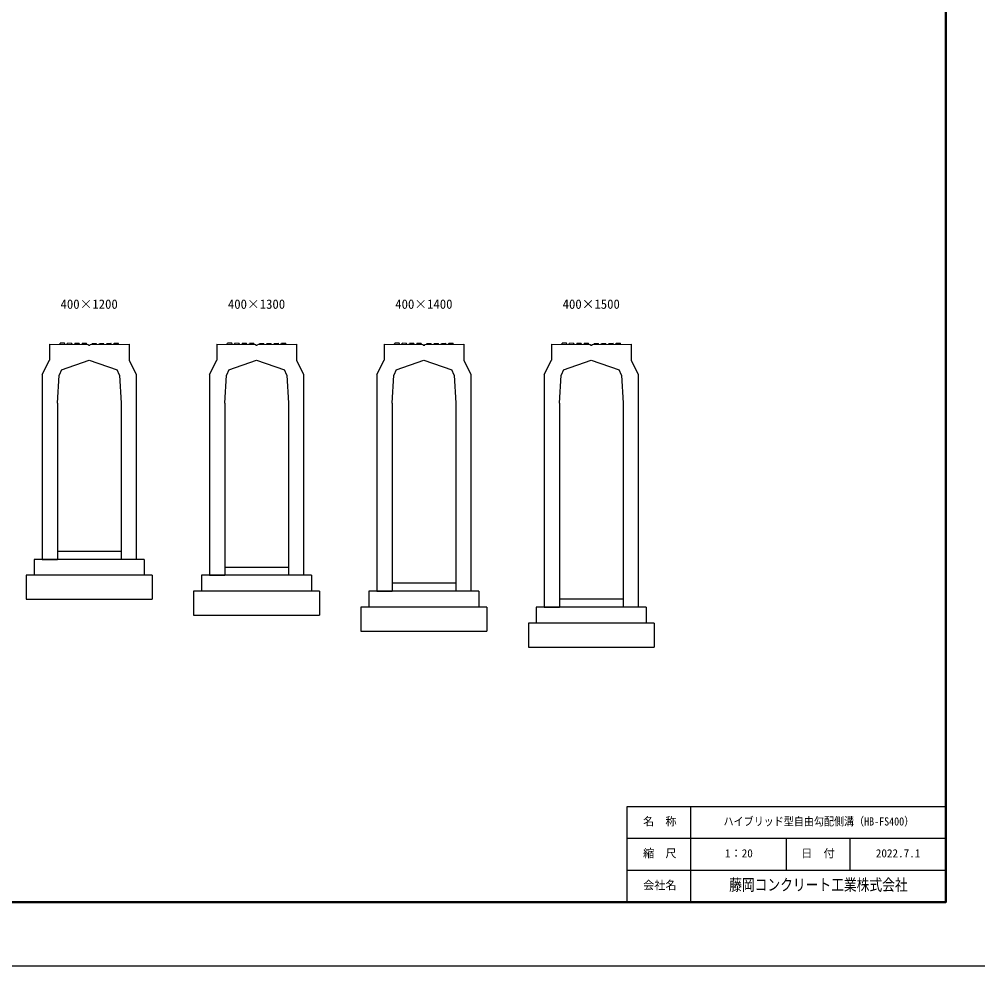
# Model space of a CAD drawing. Units: millimetres, scale not verified. Extents: x -16800 to 16800, y -5940 to 5940.
# Drawn here: x -6215 to -200, y -5940 to 0 of the extents above; entities that cross this region are included whole.
import ezdxf
from ezdxf.enums import TextEntityAlignment as Align

# ---------------------------------------------------------------- set-up
doc = ezdxf.new("R2010")
doc.units = ezdxf.units.MM
doc.header["$LTSCALE"] = 20
for name, color, linetype, lineweight in [('0-1_Defpoints', 5, 'Continuous', 25), ('0-2_HATCH', 6, 'Continuous', 25), ('0-5_OUTLINE', 3, 'Continuous', 25), ('0-6_TXT', 7, 'Continuous', 25), ('0-7_WAKU', 3, 'Continuous', 25), ('0-8_WAKU-LINE', 7, 'Continuous', 25)]:
    doc.layers.add(name, color=color, linetype=linetype, lineweight=lineweight)
doc.layers.add('0-9_WAKU-TXT', color=7, linetype='Continuous')
doc.styles.add('ＭＳ ゴシック', font='')
doc.styles.get('ＭＳ ゴシック').set_extended_font_data('MS Gothic')

msp = doc.modelspace()

# ---------------------------------------------------------------- linework, layer by layer
at = {"layer": '0-1_Defpoints'}
msp.add_lwpolyline([(-16800, -5940), (0, -5940), (0, 5940), (-16800, 5940)], close=True, dxfattribs=at)
at = {"layer": '0-2_HATCH'}
for p, q in [((-5959, -2039.8), (-5957.45, -2033.32)), ((-5930.45, -2033.59), (-5957.45, -2033.32)), ((-5929, -2040.1), (-5930.45, -2033.59)), ((-5913, -2040.26), (-5911.45, -2033.78)), ((-5884.45, -2034.05), (-5911.45, -2033.78)), ((-5883, -2040.56), (-5884.45, -2034.05)), ((-5867, -2040.72), (-5865.45, -2034.24)), ((-5838.45, -2034.51), (-5865.45, -2034.24)), ((-5837, -2041.02), (-5838.45, -2034.51)), ((-5821, -2041.18), (-5819.45, -2034.7)), ((-5792.45, -2034.97), (-5819.45, -2034.7)), ((-5791, -2041.48), (-5792.45, -2034.97)), ((-5759, -2041.48), (-5757.55, -2034.97)), ((-5757.55, -2034.97), (-5730.55, -2034.7)), ((-5729, -2041.18), (-5730.55, -2034.7)), ((-5713, -2041.02), (-5711.55, -2034.51)), ((-5711.55, -2034.51), (-5684.55, -2034.24)), ((-5683, -2040.72), (-5684.55, -2034.24)), ((-5667, -2040.56), (-5665.55, -2034.05)), ((-5665.55, -2034.05), (-5638.55, -2033.78)), ((-5637, -2040.26), (-5638.55, -2033.78)), ((-5621, -2040.1), (-5619.55, -2033.59)), ((-5619.55, -2033.59), (-5592.55, -2033.32)), ((-5591, -2039.8), (-5592.55, -2033.32)), ((-4909, -2039.8), (-4907.45, -2033.32)), ((-4880.45, -2033.59), (-4907.45, -2033.32)), ((-4879, -2040.1), (-4880.45, -2033.59)), ((-4863, -2040.26), (-4861.45, -2033.78)), ((-4834.45, -2034.05), (-4861.45, -2033.78)), ((-4833, -2040.56), (-4834.45, -2034.05)), ((-4817, -2040.72), (-4815.45, -2034.24)), ((-4788.45, -2034.51), (-4815.45, -2034.24)), ((-4787, -2041.02), (-4788.45, -2034.51)), ((-4771, -2041.18), (-4769.45, -2034.7)), ((-4742.45, -2034.97), (-4769.45, -2034.7)), ((-4741, -2041.48), (-4742.45, -2034.97)), ((-4709, -2041.48), (-4707.55, -2034.97)), ((-4707.55, -2034.97), (-4680.55, -2034.7)), ((-4679, -2041.18), (-4680.55, -2034.7)), ((-4663, -2041.02), (-4661.55, -2034.51)), ((-4661.55, -2034.51), (-4634.55, -2034.24)), ((-4633, -2040.72), (-4634.55, -2034.24)), ((-4617, -2040.56), (-4615.55, -2034.05)), ((-4615.55, -2034.05), (-4588.55, -2033.78)), ((-4587, -2040.26), (-4588.55, -2033.78)), ((-4571, -2040.1), (-4569.55, -2033.59)), ((-4569.55, -2033.59), (-4542.55, -2033.32)), ((-4541, -2039.8), (-4542.55, -2033.32)), ((-3859, -2039.8), (-3857.45, -2033.32)), ((-3830.45, -2033.59), (-3857.45, -2033.32)), ((-3829, -2040.1), (-3830.45, -2033.59)), ((-3813, -2040.26), (-3811.45, -2033.78)), ((-3784.45, -2034.05), (-3811.45, -2033.78)), ((-3783, -2040.56), (-3784.45, -2034.05)), ((-3767, -2040.72), (-3765.45, -2034.24)), ((-3738.45, -2034.51), (-3765.45, -2034.24)), ((-3737, -2041.02), (-3738.45, -2034.51)), ((-3721, -2041.18), (-3719.45, -2034.7)), ((-3692.45, -2034.97), (-3719.45, -2034.7)), ((-3691, -2041.48), (-3692.45, -2034.97)), ((-3659, -2041.48), (-3657.55, -2034.97)), ((-3657.55, -2034.97), (-3630.55, -2034.7)), ((-3629, -2041.18), (-3630.55, -2034.7)), ((-3613, -2041.02), (-3611.55, -2034.51)), ((-3611.55, -2034.51), (-3584.55, -2034.24)), ((-3583, -2040.72), (-3584.55, -2034.24)), ((-3567, -2040.56), (-3565.55, -2034.05)), ((-3565.55, -2034.05), (-3538.55, -2033.78)), ((-3537, -2040.26), (-3538.55, -2033.78)), ((-3521, -2040.1), (-3519.55, -2033.59)), ((-3519.55, -2033.59), (-3492.55, -2033.32)), ((-3491, -2039.8), (-3492.55, -2033.32)), ((-2809, -2039.8), (-2807.45, -2033.32)), ((-2780.45, -2033.59), (-2807.45, -2033.32)), ((-2779, -2040.1), (-2780.45, -2033.59)), ((-2763, -2040.26), (-2761.45, -2033.78)), ((-2734.45, -2034.05), (-2761.45, -2033.78)), ((-2733, -2040.56), (-2734.45, -2034.05)), ((-2717, -2040.72), (-2715.45, -2034.24)), ((-2688.45, -2034.51), (-2715.45, -2034.24)), ((-2687, -2041.02), (-2688.45, -2034.51)), ((-2671, -2041.18), (-2669.45, -2034.7)), ((-2642.45, -2034.97), (-2669.45, -2034.7)), ((-2641, -2041.48), (-2642.45, -2034.97)), ((-2609, -2041.48), (-2607.55, -2034.97)), ((-2607.55, -2034.97), (-2580.55, -2034.7)), ((-2579, -2041.18), (-2580.55, -2034.7)), ((-2563, -2041.02), (-2561.55, -2034.51)), ((-2561.55, -2034.51), (-2534.55, -2034.24)), ((-2533, -2040.72), (-2534.55, -2034.24)), ((-2517, -2040.56), (-2515.55, -2034.05)), ((-2515.55, -2034.05), (-2488.55, -2033.78)), ((-2487, -2040.26), (-2488.55, -2033.78)), ((-2471, -2040.1), (-2469.55, -2033.59)), ((-2469.55, -2033.59), (-2442.55, -2033.32)), ((-2441, -2039.8), (-2442.55, -2033.32))]:
    msp.add_line(p, q, dxfattribs=at)
at = {"layer": '0-5_OUTLINE'}
for p, q in [((-6025, -2039.14), (-6025, -2139.64)), ((-6025, -2039.14), (-5781, -2041.58)), ((-5779.5, -2044.84), (-5781, -2041.58)), ((-5779.5, -2044.84), (-5770.5, -2044.84)), ((-5770.5, -2044.84), (-5769, -2041.58)), ((-5769, -2041.58), (-5525, -2039.14)), ((-5525, -2039.14), (-5525, -2139.64)), ((-4975, -2039.14), (-4975, -2139.64)), ((-4975, -2039.14), (-4731, -2041.58)), ((-4729.5, -2044.84), (-4731, -2041.58)), ((-4729.5, -2044.84), (-4720.5, -2044.84)), ((-4720.5, -2044.84), (-4719, -2041.58)), ((-4719, -2041.58), (-4475, -2039.14)), ((-4475, -2039.14), (-4475, -2139.64)), ((-3925, -2039.14), (-3925, -2139.64)), ((-3925, -2039.14), (-3681, -2041.58)), ((-3679.5, -2044.84), (-3681, -2041.58)), ((-3679.5, -2044.84), (-3670.5, -2044.84)), ((-3670.5, -2044.84), (-3669, -2041.58)), ((-3669, -2041.58), (-3425, -2039.14)), ((-3425, -2039.14), (-3425, -2139.64)), ((-2875, -2039.14), (-2875, -2139.64)), ((-2875, -2039.14), (-2631, -2041.58)), ((-2629.5, -2044.84), (-2631, -2041.58)), ((-2629.5, -2044.84), (-2620.5, -2044.84)), ((-2620.5, -2044.84), (-2619, -2041.58)), ((-2619, -2041.58), (-2375, -2039.14)), ((-2375, -2039.14), (-2375, -2139.64)), ((-6070, -2229.64), (-6025, -2139.64)), ((-5949.8, -2199.64), (-5775, -2139.64)), ((-5775, -2139.64), (-5600.21, -2199.64)), ((-5525, -2139.64), (-5480, -2229.64)), ((-5020, -2229.64), (-4975, -2139.64)), ((-4899.8, -2199.64), (-4725, -2139.64)), ((-4725, -2139.64), (-4550.21, -2199.64)), ((-4475, -2139.64), (-4430, -2229.64)), ((-3970, -2229.64), (-3925, -2139.64)), ((-3849.8, -2199.64), (-3675, -2139.64)), ((-3675, -2139.64), (-3500.21, -2199.64)), ((-3425, -2139.64), (-3380, -2229.64)), ((-2920, -2229.64), (-2875, -2139.64)), ((-2799.8, -2199.64), (-2625, -2139.64)), ((-2625, -2139.64), (-2450.21, -2199.64)), ((-2375, -2139.64), (-2330, -2229.64)), ((-5949.8, -2199.64), (-5964.5, -2234.64)), ((-5585.5, -2234.64), (-5600.21, -2199.64)), ((-4899.8, -2199.64), (-4914.5, -2234.64)), ((-4535.51, -2234.64), (-4550.21, -2199.64)), ((-3849.8, -2199.64), (-3864.5, -2234.64)), ((-3485.51, -2234.64), (-3500.21, -2199.64)), ((-2799.8, -2199.64), (-2814.5, -2234.64)), ((-2435.51, -2234.64), (-2450.21, -2199.64)), ((-6070, -2229.64), (-6070, -3389.64)), ((-5975, -2409.64), (-5964.5, -2234.64)), ((-5585.5, -2234.64), (-5575, -2409.64)), ((-5480, -2229.64), (-5480, -3389.64)), ((-5020, -2229.64), (-5020, -3489.64)), ((-4925, -2409.64), (-4914.5, -2234.64)), ((-4535.51, -2234.64), (-4525, -2409.64)), ((-4430, -2229.64), (-4430, -3489.64)), ((-3970, -2229.64), (-3970, -3589.64)), ((-3875, -2409.64), (-3864.5, -2234.64)), ((-3485.51, -2234.64), (-3475, -2409.64)), ((-3380, -2229.64), (-3380, -3589.64)), ((-2920, -2229.64), (-2920, -3689.69)), ((-2825, -2409.64), (-2814.5, -2234.64)), ((-2435.51, -2234.64), (-2425, -2409.64)), ((-2330, -2229.64), (-2330, -3689.69)), ((-5975, -2409.64), (-5975, -3389.64)), ((-5575, -2409.64), (-5575, -3389.64)), ((-4925, -2409.64), (-4925, -3489.64)), ((-4525, -2409.64), (-4525, -3489.64)), ((-3875, -2409.64), (-3875, -3589.64)), ((-3475, -2409.64), (-3475, -3589.64)), ((-2825, -2409.64), (-2825, -3689.69)), ((-2425, -2409.64), (-2425, -3689.69)), ((-5575, -3339.64), (-5975, -3339.64)), ((-6070, -3389.64), (-5975, -3389.64)), ((-5480, -3389.64), (-5575, -3389.64)), ((-5430, -3389.64), (-5430, -3489.64)), ((-4525, -3439.64), (-4925, -3439.64)), ((-5380, -3489.64), (-5380, -3639.64)), ((-5020, -3489.64), (-4925, -3489.64)), ((-4430, -3489.64), (-4525, -3489.64)), ((-4380, -3489.64), (-4380, -3589.64)), ((-3475, -3539.64), (-3875, -3539.64)), ((-4330, -3589.64), (-4330, -3739.64)), ((-3970, -3589.64), (-3875, -3589.64)), ((-3380, -3589.64), (-3475, -3589.64)), ((-3330, -3589.64), (-3330, -3689.64)), ((-6170, -3639.64), (-5380, -3639.64)), ((-2425, -3639.69), (-2825, -3639.69)), ((-3280, -3689.64), (-3280, -3839.64)), ((-2920, -3689.69), (-2825, -3689.69)), ((-2330, -3689.69), (-2425, -3689.69)), ((-2280, -3689.69), (-2280, -3789.69)), ((-5120, -3739.64), (-4330, -3739.64)), ((-4070, -3839.64), (-3280, -3839.64)), ((-2230, -3789.69), (-2230, -3939.69)), ((-3020, -3939.69), (-2230, -3939.69))]:
    msp.add_line(p, q, dxfattribs=at)
for points in [[(-5430, -3389.64), (-6120, -3389.64), (-6120, -3489.64)], [(-5380, -3489.64), (-6170, -3489.64), (-6170, -3639.64)], [(-4380, -3489.64), (-5070, -3489.64), (-5070, -3589.64)], [(-4330, -3589.64), (-5120, -3589.64), (-5120, -3739.64)], [(-3330, -3589.64), (-4020, -3589.64), (-4020, -3689.64)], [(-3280, -3689.64), (-4070, -3689.64), (-4070, -3839.64)], [(-2280, -3689.69), (-2970, -3689.69), (-2970, -3789.69)], [(-2230, -3789.69), (-3020, -3789.69), (-3020, -3939.69)]]:
    msp.add_lwpolyline(points, dxfattribs=at)
at = {"layer": '0-7_WAKU'}
for p, q in [((-2400, -4940), (-400, -4940)), ((-2400, -5540), (-2400, -4940))]:
    msp.add_line(p, q, dxfattribs=at)
at = {"layer": '0-7_WAKU', "lineweight": 50}
msp.add_lwpolyline([(-16400, -5540), (-400, -5540), (-400, 5540), (-16400, 5540)], close=True, dxfattribs=at)
at = {"layer": '0-8_WAKU-LINE'}
for p, q in [((-2000, -5540), (-2000, -4940)), ((-2400, -5140), (-400, -5140)), ((-1400, -5340), (-1400, -5140)), ((-1000, -5340), (-1000, -5140)), ((-2400, -5340), (-400, -5340))]:
    msp.add_line(p, q, dxfattribs=at)

# ---------------------------------------------------------------- texts
at = {"layer": '0-6_TXT', "style": 'ＭＳ ゴシック'}
for s, p in [('400×1200', (-5955, -1834.84)), ('400×1300', (-4905, -1834.84)), ('400×1400', (-3855, -1834.84)), ('400×1500', (-2805, -1834.84))]:
    msp.add_text(s, height=58.65, dxfattribs=at).set_placement(p, align=Align.BOTTOM_LEFT)
at = {"layer": '0-9_WAKU-TXT', "style": 'ＭＳ ゴシック'}
for s, p in [('名\u3000称', (-2300.1, -5075)), ('縮\u3000尺', (-2300.1, -5275)), ('1：20', (-1786.5, -5275)), ('日\u3000付', (-1308.11, -5275)), ('2022.7.1', (-840, -5275)), ('会社名', (-2300.1, -5475))]:
    msp.add_text(s, height=51.32, dxfattribs=at).set_placement(p, align=Align.BOTTOM_LEFT)
for s, height, width, p in [('ハイブリッド型自由勾配側溝（HB-FS400）', 51.32, 0.9, (-1795.5, -5075)), ('藤岡コンクリート工業株式会社', 73.31, 0.8, (-1760, -5490))]:
    msp.add_text(s, height=height, dxfattribs=dict(at, width=width)).set_placement(p, align=Align.BOTTOM_LEFT)

doc.saveas('drawing.dxf')
